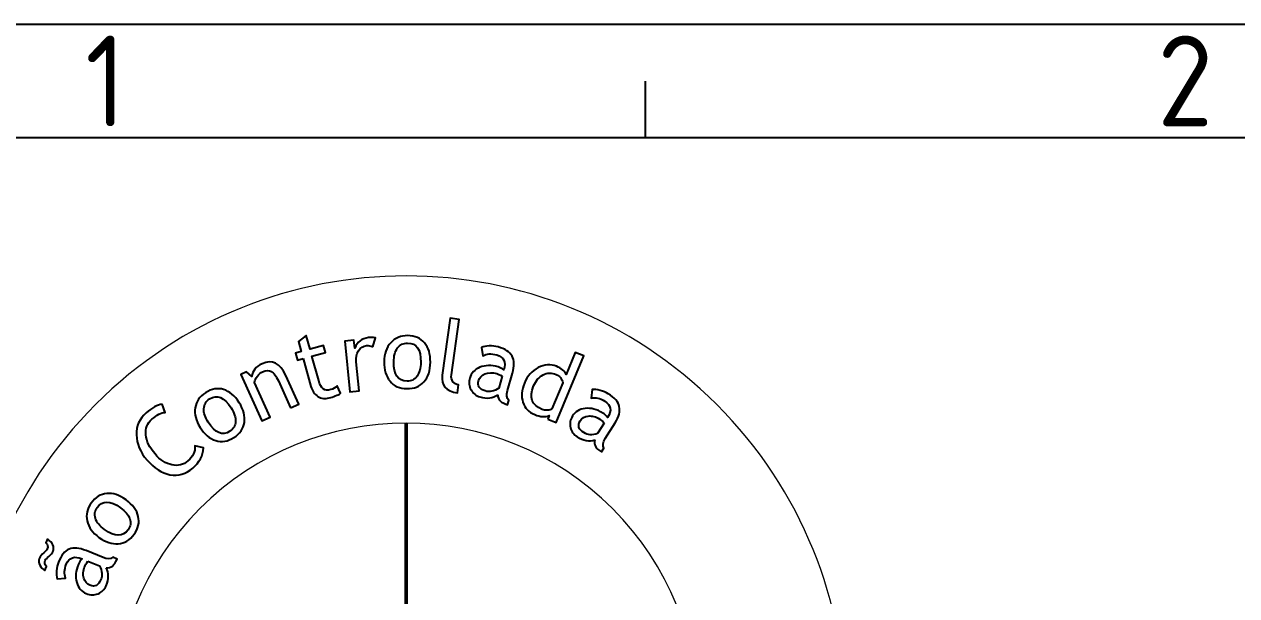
# Model space of a CAD drawing. Header units: millimetres. Extents: x 4980 to 5188, y 1170 to 1461.
# Drawn here: x 5009.4 to 5064.6, y 1434.9 to 1461 of the extents above; entities that cross this region are included whole.
import ezdxf
from ezdxf.enums import TextEntityAlignment as Align

# ---------------------------------------------------------------- set-up
doc = ezdxf.new("R2010")
doc.units = ezdxf.units.MM
doc.layers.add('Camada 1', color=7, linetype='Continuous')
doc.styles.add('ACISOTS', font='isocp.shx', dxfattribs={"height": 1})

msp = doc.modelspace()

# ---------------------------------------------------------------- linework, layer by layer
at = {"color": 135, "lineweight": 25}
for p, q in [((4980.238, 1460.987), (5188.27, 1460.987)), ((5037.68, 1455.812), (5037.68, 1458.399))]:
    msp.add_line(p, q, dxfattribs=at)
msp.add_line((5183.095, 1455.812), (4999.903, 1455.812))
at = {"layer": 'Camada 1', "lineweight": 20}
for points in [[(5012.64, 1443.657), (5020.45, 1451.467), (5033.113, 1451.467), (5040.924, 1443.657), (5040.924, 1443.657), (5048.734, 1435.846), (5048.734, 1423.183), (5040.924, 1415.372), (5040.924, 1415.372), (5033.113, 1407.562), (5020.45, 1407.562), (5012.64, 1415.372), (5012.64, 1415.372), (5004.829, 1423.183), (5004.829, 1435.846), (5012.64, 1443.657)], [(5017.385, 1438.911), (5022.575, 1444.101), (5030.989, 1444.101), (5036.178, 1438.911), (5036.178, 1438.911), (5041.368, 1433.721), (5041.368, 1425.307), (5036.178, 1420.118), (5036.178, 1420.118), (5030.989, 1414.928), (5022.575, 1414.928), (5017.385, 1420.118), (5017.385, 1420.118), (5012.195, 1425.307), (5012.195, 1433.721), (5017.385, 1438.911)]]:
    msp.add_open_spline(points, degree=3, knots=[0, 0, 0, 0, 0.2, 0.2, 0.2, 0.2, 0.4, 0.4, 0.4, 0.4, 0.6, 0.6, 0.6, 0.6, 1, 1, 1, 1], dxfattribs=at)
at = {"layer": 'Camada 1'}
for points, knots in [([(5028.426, 1444.989), (5028.426, 1444.989), (5028.79, 1447.588), (5028.79, 1447.588), (5028.79, 1447.588), (5028.79, 1447.588), (5029.201, 1447.531), (5029.201, 1447.531), (5029.201, 1447.531), (5029.201, 1447.531), (5028.846, 1445.001), (5028.846, 1445.001), (5028.846, 1445.001), (5028.828, 1444.877), (5028.85, 1444.775), (5028.911, 1444.694), (5028.911, 1444.694), (5028.972, 1444.613), (5029.06, 1444.565), (5029.174, 1444.549), (5029.174, 1444.549), (5029.174, 1444.549), (5029.122, 1444.183), (5029.122, 1444.183), (5029.122, 1444.183), (5028.593, 1444.257), (5028.361, 1444.525), (5028.426, 1444.989)], [0, 0, 0, 0, 0.125, 0.125, 0.125, 0.125, 0.25, 0.25, 0.25, 0.25, 0.375, 0.375, 0.375, 0.375, 0.5, 0.5, 0.5, 0.5, 0.625, 0.625, 0.625, 0.625, 0.75, 0.75, 0.75, 0.75, 1, 1, 1, 1]), ([(5022.092, 1445.749), (5022.092, 1445.749), (5021.83, 1445.677), (5021.83, 1445.677), (5021.83, 1445.677), (5021.83, 1445.677), (5021.744, 1445.99), (5021.744, 1445.99), (5021.744, 1445.99), (5021.744, 1445.99), (5022.006, 1446.063), (5022.006, 1446.063), (5022.006, 1446.063), (5022.006, 1446.063), (5021.876, 1446.532), (5021.876, 1446.532), (5021.876, 1446.532), (5021.876, 1446.532), (5022.233, 1446.795), (5022.233, 1446.795), (5022.233, 1446.795), (5022.233, 1446.795), (5022.405, 1446.173), (5022.405, 1446.173), (5022.405, 1446.173), (5022.405, 1446.173), (5023.023, 1446.343), (5023.023, 1446.343), (5023.023, 1446.343), (5023.023, 1446.343), (5023.109, 1446.03), (5023.109, 1446.03), (5023.109, 1446.03), (5023.109, 1446.03), (5022.491, 1445.859), (5022.491, 1445.859), (5022.491, 1445.859), (5022.491, 1445.859), (5022.8, 1444.743), (5022.8, 1444.743), (5022.8, 1444.743), (5022.852, 1444.554), (5022.921, 1444.428), (5023.007, 1444.366), (5023.007, 1444.366), (5023.093, 1444.304), (5023.207, 1444.292), (5023.348, 1444.331), (5023.348, 1444.331), (5023.451, 1444.36), (5023.55, 1444.415), (5023.645, 1444.497), (5023.645, 1444.497), (5023.645, 1444.497), (5023.8, 1444.164), (5023.8, 1444.164), (5023.8, 1444.164), (5023.647, 1444.076), (5023.471, 1444.005), (5023.273, 1443.95), (5023.273, 1443.95), (5023.094, 1443.901), (5022.926, 1443.925), (5022.767, 1444.024), (5022.767, 1444.024), (5022.608, 1444.122), (5022.5, 1444.272), (5022.444, 1444.474), (5022.444, 1444.474), (5022.444, 1444.474), (5022.092, 1445.749), (5022.092, 1445.749)], [0, 0, 0, 0, 0.052632, 0.052632, 0.052632, 0.052632, 0.105263, 0.105263, 0.105263, 0.105263, 0.157895, 0.157895, 0.157895, 0.157895, 0.210526, 0.210526, 0.210526, 0.210526, 0.263158, 0.263158, 0.263158, 0.263158, 0.315789, 0.315789, 0.315789, 0.315789, 0.368421, 0.368421, 0.368421, 0.368421, 0.421053, 0.421053, 0.421053, 0.421053, 0.473684, 0.473684, 0.473684, 0.473684, 0.526316, 0.526316, 0.526316, 0.526316, 0.578947, 0.578947, 0.578947, 0.578947, 0.631579, 0.631579, 0.631579, 0.631579, 0.684211, 0.684211, 0.684211, 0.684211, 0.736842, 0.736842, 0.736842, 0.736842, 0.789474, 0.789474, 0.789474, 0.789474, 0.842105, 0.842105, 0.842105, 0.842105, 0.894737, 0.894737, 0.894737, 0.894737, 1, 1, 1, 1]), ([(5025.78, 1445.602), (5025.784, 1445.962), (5025.885, 1446.251), (5026.081, 1446.47), (5026.081, 1446.47), (5026.277, 1446.689), (5026.533, 1446.796), (5026.849, 1446.792), (5026.849, 1446.792), (5027.183, 1446.788), (5027.44, 1446.679), (5027.621, 1446.464), (5027.621, 1446.464), (5027.802, 1446.249), (5027.891, 1445.954), (5027.886, 1445.576), (5027.886, 1445.576), (5027.882, 1445.2), (5027.784, 1444.905), (5027.593, 1444.69), (5027.593, 1444.69), (5027.401, 1444.476), (5027.144, 1444.37), (5026.82, 1444.375), (5026.82, 1444.375), (5026.487, 1444.379), (5026.23, 1444.492), (5026.047, 1444.713), (5026.047, 1444.713), (5025.865, 1444.934), (5025.775, 1445.23), (5025.78, 1445.602)], [0, 0, 0, 0, 0.111111, 0.111111, 0.111111, 0.111111, 0.222222, 0.222222, 0.222222, 0.222222, 0.333333, 0.333333, 0.333333, 0.333333, 0.444444, 0.444444, 0.444444, 0.444444, 0.555556, 0.555556, 0.555556, 0.555556, 0.666667, 0.666667, 0.666667, 0.666667, 0.777778, 0.777778, 0.777778, 0.777778, 1, 1, 1, 1]), ([(5025.26, 1446.276), (5025.164, 1446.329), (5025.071, 1446.351), (5024.979, 1446.342), (5024.979, 1446.342), (5024.834, 1446.327), (5024.713, 1446.247), (5024.618, 1446.102), (5024.618, 1446.102), (5024.522, 1445.957), (5024.484, 1445.79), (5024.503, 1445.601), (5024.503, 1445.601), (5024.503, 1445.601), (5024.637, 1444.271), (5024.637, 1444.271), (5024.637, 1444.271), (5024.637, 1444.271), (5024.225, 1444.229), (5024.225, 1444.229), (5024.225, 1444.229), (5024.225, 1444.229), (5023.991, 1446.546), (5023.991, 1446.546), (5023.991, 1446.546), (5023.991, 1446.546), (5024.403, 1446.588), (5024.403, 1446.588), (5024.403, 1446.588), (5024.403, 1446.588), (5024.44, 1446.22), (5024.44, 1446.22), (5024.44, 1446.22), (5024.562, 1446.51), (5024.772, 1446.67), (5025.068, 1446.7), (5025.068, 1446.7), (5025.142, 1446.707), (5025.249, 1446.705), (5025.391, 1446.693), (5025.391, 1446.693), (5025.391, 1446.693), (5025.26, 1446.276), (5025.26, 1446.276)], [0, 0, 0, 0, 0.083333, 0.083333, 0.083333, 0.083333, 0.166667, 0.166667, 0.166667, 0.166667, 0.25, 0.25, 0.25, 0.25, 0.333333, 0.333333, 0.333333, 0.333333, 0.416667, 0.416667, 0.416667, 0.416667, 0.5, 0.5, 0.5, 0.5, 0.583333, 0.583333, 0.583333, 0.583333, 0.666667, 0.666667, 0.666667, 0.666667, 0.75, 0.75, 0.75, 0.75, 0.833333, 0.833333, 0.833333, 0.833333, 1, 1, 1, 1]), ([(5026.216, 1445.596), (5026.209, 1445.012), (5026.412, 1444.718), (5026.824, 1444.713), (5026.824, 1444.713), (5027.015, 1444.71), (5027.167, 1444.787), (5027.278, 1444.942), (5027.278, 1444.942), (5027.389, 1445.097), (5027.447, 1445.31), (5027.45, 1445.581), (5027.45, 1445.581), (5027.457, 1446.158), (5027.256, 1446.449), (5026.845, 1446.454), (5026.845, 1446.454), (5026.657, 1446.456), (5026.506, 1446.382), (5026.392, 1446.229), (5026.392, 1446.229), (5026.278, 1446.077), (5026.22, 1445.866), (5026.216, 1445.596)], [0, 0, 0, 0, 0.142857, 0.142857, 0.142857, 0.142857, 0.285714, 0.285714, 0.285714, 0.285714, 0.428571, 0.428571, 0.428571, 0.428571, 0.571429, 0.571429, 0.571429, 0.571429, 0.714286, 0.714286, 0.714286, 0.714286, 1, 1, 1, 1]), ([(5030.951, 1444.093), (5030.736, 1443.938), (5030.464, 1443.909), (5030.137, 1444.002), (5030.137, 1444.002), (5029.962, 1444.053), (5029.828, 1444.161), (5029.736, 1444.325), (5029.736, 1444.325), (5029.644, 1444.49), (5029.625, 1444.667), (5029.68, 1444.857), (5029.68, 1444.857), (5029.746, 1445.085), (5029.9, 1445.248), (5030.143, 1445.349), (5030.143, 1445.349), (5030.387, 1445.449), (5030.662, 1445.455), (5030.969, 1445.366), (5030.969, 1445.366), (5031.053, 1445.342), (5031.142, 1445.297), (5031.237, 1445.229), (5031.237, 1445.229), (5031.341, 1445.591), (5031.232, 1445.819), (5030.909, 1445.912), (5030.909, 1445.912), (5030.661, 1445.983), (5030.451, 1445.971), (5030.279, 1445.875), (5030.279, 1445.875), (5030.279, 1445.875), (5030.208, 1446.257), (5030.208, 1446.257), (5030.208, 1446.257), (5030.301, 1446.297), (5030.42, 1446.319), (5030.565, 1446.324), (5030.565, 1446.324), (5030.711, 1446.329), (5030.844, 1446.315), (5030.966, 1446.28), (5030.966, 1446.28), (5031.29, 1446.187), (5031.505, 1446.045), (5031.609, 1445.855), (5031.609, 1445.855), (5031.714, 1445.665), (5031.72, 1445.409), (5031.627, 1445.087), (5031.627, 1445.087), (5031.627, 1445.087), (5031.396, 1444.284), (5031.396, 1444.284), (5031.396, 1444.284), (5031.34, 1444.088), (5031.361, 1443.94), (5031.459, 1443.84), (5031.459, 1443.84), (5031.459, 1443.84), (5031.402, 1443.643), (5031.402, 1443.643), (5031.402, 1443.643), (5031.24, 1443.69), (5031.126, 1443.748), (5031.059, 1443.816), (5031.059, 1443.816), (5030.991, 1443.885), (5030.956, 1443.977), (5030.951, 1444.093)], [0, 0, 0, 0, 0.052632, 0.052632, 0.052632, 0.052632, 0.105263, 0.105263, 0.105263, 0.105263, 0.157895, 0.157895, 0.157895, 0.157895, 0.210526, 0.210526, 0.210526, 0.210526, 0.263158, 0.263158, 0.263158, 0.263158, 0.315789, 0.315789, 0.315789, 0.315789, 0.368421, 0.368421, 0.368421, 0.368421, 0.421053, 0.421053, 0.421053, 0.421053, 0.473684, 0.473684, 0.473684, 0.473684, 0.526316, 0.526316, 0.526316, 0.526316, 0.578947, 0.578947, 0.578947, 0.578947, 0.631579, 0.631579, 0.631579, 0.631579, 0.684211, 0.684211, 0.684211, 0.684211, 0.736842, 0.736842, 0.736842, 0.736842, 0.789474, 0.789474, 0.789474, 0.789474, 0.842105, 0.842105, 0.842105, 0.842105, 0.894737, 0.894737, 0.894737, 0.894737, 1, 1, 1, 1]), ([(5021.523, 1443.497), (5021.523, 1443.497), (5020.962, 1444.731), (5020.962, 1444.731), (5020.962, 1444.731), (5020.859, 1444.957), (5020.754, 1445.1), (5020.644, 1445.159), (5020.644, 1445.159), (5020.536, 1445.219), (5020.401, 1445.212), (5020.242, 1445.14), (5020.242, 1445.14), (5020.156, 1445.101), (5020.077, 1445.034), (5020.007, 1444.94), (5020.007, 1444.94), (5019.937, 1444.846), (5019.893, 1444.75), (5019.878, 1444.652), (5019.878, 1444.652), (5019.878, 1444.652), (5020.595, 1443.075), (5020.595, 1443.075), (5020.595, 1443.075), (5020.595, 1443.075), (5020.217, 1442.903), (5020.217, 1442.903), (5020.217, 1442.903), (5020.217, 1442.903), (5019.254, 1445.024), (5019.254, 1445.024), (5019.254, 1445.024), (5019.254, 1445.024), (5019.511, 1445.141), (5019.511, 1445.141), (5019.511, 1445.141), (5019.511, 1445.141), (5019.754, 1444.922), (5019.754, 1444.922), (5019.754, 1444.922), (5019.784, 1445.187), (5019.939, 1445.384), (5020.221, 1445.512), (5020.221, 1445.512), (5020.686, 1445.723), (5021.046, 1445.546), (5021.303, 1444.981), (5021.303, 1444.981), (5021.303, 1444.981), (5021.9, 1443.668), (5021.9, 1443.668), (5021.9, 1443.668), (5021.9, 1443.668), (5021.523, 1443.497), (5021.523, 1443.497)], [0, 0, 0, 0, 0.066667, 0.066667, 0.066667, 0.066667, 0.133333, 0.133333, 0.133333, 0.133333, 0.2, 0.2, 0.2, 0.2, 0.266667, 0.266667, 0.266667, 0.266667, 0.333333, 0.333333, 0.333333, 0.333333, 0.4, 0.4, 0.4, 0.4, 0.466667, 0.466667, 0.466667, 0.466667, 0.533333, 0.533333, 0.533333, 0.533333, 0.6, 0.6, 0.6, 0.6, 0.666667, 0.666667, 0.666667, 0.666667, 0.733333, 0.733333, 0.733333, 0.733333, 0.8, 0.8, 0.8, 0.8, 0.866667, 0.866667, 0.866667, 0.866667, 1, 1, 1, 1]), ([(5033.232, 1442.99), (5033.232, 1442.99), (5033.298, 1443.148), (5033.298, 1443.148), (5033.298, 1443.148), (5033.112, 1443.073), (5032.891, 1443.087), (5032.638, 1443.192), (5032.638, 1443.192), (5032.368, 1443.303), (5032.19, 1443.49), (5032.102, 1443.752), (5032.102, 1443.752), (5032.014, 1444.014), (5032.036, 1444.305), (5032.169, 1444.627), (5032.169, 1444.627), (5032.302, 1444.95), (5032.513, 1445.186), (5032.8, 1445.335), (5032.8, 1445.335), (5033.087, 1445.484), (5033.364, 1445.503), (5033.63, 1445.393), (5033.63, 1445.393), (5033.853, 1445.301), (5034.001, 1445.179), (5034.073, 1445.027), (5034.073, 1445.027), (5034.073, 1445.027), (5034.484, 1446.024), (5034.484, 1446.024), (5034.484, 1446.024), (5034.484, 1446.024), (5034.867, 1445.866), (5034.867, 1445.866), (5034.867, 1445.866), (5034.867, 1445.866), (5033.615, 1442.832), (5033.615, 1442.832), (5033.615, 1442.832), (5033.615, 1442.832), (5033.232, 1442.99), (5033.232, 1442.99)], [0, 0, 0, 0, 0.083333, 0.083333, 0.083333, 0.083333, 0.166667, 0.166667, 0.166667, 0.166667, 0.25, 0.25, 0.25, 0.25, 0.333333, 0.333333, 0.333333, 0.333333, 0.416667, 0.416667, 0.416667, 0.416667, 0.5, 0.5, 0.5, 0.5, 0.583333, 0.583333, 0.583333, 0.583333, 0.666667, 0.666667, 0.666667, 0.666667, 0.75, 0.75, 0.75, 0.75, 0.833333, 0.833333, 0.833333, 0.833333, 1, 1, 1, 1]), ([(5031.156, 1444.947), (5031.039, 1445.011), (5030.956, 1445.051), (5030.906, 1445.065), (5030.906, 1445.065), (5030.706, 1445.122), (5030.528, 1445.117), (5030.372, 1445.05), (5030.372, 1445.05), (5030.216, 1444.983), (5030.117, 1444.879), (5030.077, 1444.737), (5030.077, 1444.737), (5030.009, 1444.504), (5030.113, 1444.348), (5030.386, 1444.269), (5030.386, 1444.269), (5030.586, 1444.212), (5030.791, 1444.256), (5031, 1444.403), (5031, 1444.403), (5031, 1444.403), (5031.156, 1444.947), (5031.156, 1444.947)], [0, 0, 0, 0, 0.142857, 0.142857, 0.142857, 0.142857, 0.285714, 0.285714, 0.285714, 0.285714, 0.428571, 0.428571, 0.428571, 0.428571, 0.571429, 0.571429, 0.571429, 0.571429, 0.714286, 0.714286, 0.714286, 0.714286, 1, 1, 1, 1]), ([(5033.916, 1444.646), (5033.879, 1444.83), (5033.777, 1444.957), (5033.609, 1445.026), (5033.609, 1445.026), (5033.405, 1445.111), (5033.207, 1445.103), (5033.018, 1445.002), (5033.018, 1445.002), (5032.828, 1444.902), (5032.685, 1444.734), (5032.588, 1444.498), (5032.588, 1444.498), (5032.374, 1443.98), (5032.503, 1443.623), (5032.974, 1443.429), (5032.974, 1443.429), (5033.034, 1443.404), (5033.115, 1443.393), (5033.215, 1443.396), (5033.215, 1443.396), (5033.315, 1443.4), (5033.384, 1443.418), (5033.423, 1443.453), (5033.423, 1443.453), (5033.423, 1443.453), (5033.916, 1444.646), (5033.916, 1444.646)], [0, 0, 0, 0, 0.125, 0.125, 0.125, 0.125, 0.25, 0.25, 0.25, 0.25, 0.375, 0.375, 0.375, 0.375, 0.5, 0.5, 0.5, 0.5, 0.625, 0.625, 0.625, 0.625, 0.75, 0.75, 0.75, 0.75, 1, 1, 1, 1]), ([(5017.399, 1442.609), (5017.207, 1442.913), (5017.132, 1443.211), (5017.178, 1443.501), (5017.178, 1443.501), (5017.223, 1443.792), (5017.379, 1444.022), (5017.646, 1444.191), (5017.646, 1444.191), (5017.927, 1444.369), (5018.202, 1444.418), (5018.472, 1444.336), (5018.472, 1444.336), (5018.741, 1444.255), (5018.976, 1444.056), (5019.179, 1443.736), (5019.179, 1443.736), (5019.38, 1443.419), (5019.458, 1443.119), (5019.416, 1442.834), (5019.416, 1442.834), (5019.372, 1442.55), (5019.214, 1442.321), (5018.94, 1442.148), (5018.94, 1442.148), (5018.659, 1441.97), (5018.382, 1441.925), (5018.108, 1442.01), (5018.108, 1442.01), (5017.834, 1442.096), (5017.598, 1442.296), (5017.399, 1442.609)], [0, 0, 0, 0, 0.111111, 0.111111, 0.111111, 0.111111, 0.222222, 0.222222, 0.222222, 0.222222, 0.333333, 0.333333, 0.333333, 0.333333, 0.444444, 0.444444, 0.444444, 0.444444, 0.555556, 0.555556, 0.555556, 0.555556, 0.666667, 0.666667, 0.666667, 0.666667, 0.777778, 0.777778, 0.777778, 0.777778, 1, 1, 1, 1]), ([(5017.768, 1442.843), (5018.08, 1442.349), (5018.411, 1442.213), (5018.759, 1442.434), (5018.759, 1442.434), (5018.921, 1442.536), (5019.006, 1442.683), (5019.015, 1442.873), (5019.015, 1442.873), (5019.023, 1443.064), (5018.955, 1443.274), (5018.81, 1443.503), (5018.81, 1443.503), (5018.501, 1443.99), (5018.174, 1444.124), (5017.827, 1443.905), (5017.827, 1443.905), (5017.668, 1443.804), (5017.582, 1443.659), (5017.57, 1443.469), (5017.57, 1443.469), (5017.557, 1443.28), (5017.623, 1443.071), (5017.768, 1442.843)], [0, 0, 0, 0, 0.142857, 0.142857, 0.142857, 0.142857, 0.285714, 0.285714, 0.285714, 0.285714, 0.428571, 0.428571, 0.428571, 0.428571, 0.571429, 0.571429, 0.571429, 0.571429, 0.714286, 0.714286, 0.714286, 0.714286, 1, 1, 1, 1]), ([(5035.372, 1442.045), (5035.122, 1441.956), (5034.852, 1442.002), (5034.564, 1442.182), (5034.564, 1442.182), (5034.409, 1442.279), (5034.311, 1442.419), (5034.268, 1442.603), (5034.268, 1442.603), (5034.224, 1442.787), (5034.255, 1442.962), (5034.36, 1443.13), (5034.36, 1443.13), (5034.485, 1443.33), (5034.679, 1443.445), (5034.941, 1443.475), (5034.941, 1443.475), (5035.202, 1443.504), (5035.468, 1443.434), (5035.739, 1443.264), (5035.739, 1443.264), (5035.813, 1443.218), (5035.887, 1443.15), (5035.959, 1443.059), (5035.959, 1443.059), (5036.159, 1443.378), (5036.117, 1443.627), (5035.832, 1443.805), (5035.832, 1443.805), (5035.613, 1443.942), (5035.408, 1443.988), (5035.215, 1443.944), (5035.215, 1443.944), (5035.215, 1443.944), (5035.252, 1444.33), (5035.252, 1444.33), (5035.252, 1444.33), (5035.353, 1444.343), (5035.473, 1444.331), (5035.614, 1444.296), (5035.614, 1444.296), (5035.756, 1444.261), (5035.88, 1444.211), (5035.987, 1444.144), (5035.987, 1444.144), (5036.274, 1443.965), (5036.441, 1443.769), (5036.489, 1443.558), (5036.489, 1443.558), (5036.537, 1443.347), (5036.473, 1443.099), (5036.295, 1442.815), (5036.295, 1442.815), (5036.295, 1442.815), (5035.852, 1442.106), (5035.852, 1442.106), (5035.852, 1442.106), (5035.744, 1441.933), (5035.723, 1441.785), (5035.79, 1441.662), (5035.79, 1441.662), (5035.79, 1441.662), (5035.682, 1441.489), (5035.682, 1441.489), (5035.682, 1441.489), (5035.539, 1441.578), (5035.444, 1441.665), (5035.399, 1441.749), (5035.399, 1441.749), (5035.353, 1441.834), (5035.344, 1441.932), (5035.372, 1442.045)], [0, 0, 0, 0, 0.052632, 0.052632, 0.052632, 0.052632, 0.105263, 0.105263, 0.105263, 0.105263, 0.157895, 0.157895, 0.157895, 0.157895, 0.210526, 0.210526, 0.210526, 0.210526, 0.263158, 0.263158, 0.263158, 0.263158, 0.315789, 0.315789, 0.315789, 0.315789, 0.368421, 0.368421, 0.368421, 0.368421, 0.421053, 0.421053, 0.421053, 0.421053, 0.473684, 0.473684, 0.473684, 0.473684, 0.526316, 0.526316, 0.526316, 0.526316, 0.578947, 0.578947, 0.578947, 0.578947, 0.631579, 0.631579, 0.631579, 0.631579, 0.684211, 0.684211, 0.684211, 0.684211, 0.736842, 0.736842, 0.736842, 0.736842, 0.789474, 0.789474, 0.789474, 0.789474, 0.842105, 0.842105, 0.842105, 0.842105, 0.894737, 0.894737, 0.894737, 0.894737, 1, 1, 1, 1]), ([(5015.672, 1443.671), (5015.672, 1443.671), (5015.804, 1443.294), (5015.804, 1443.294), (5015.804, 1443.294), (5015.631, 1443.281), (5015.433, 1443.178), (5015.206, 1442.983), (5015.206, 1442.983), (5014.994, 1442.801), (5014.902, 1442.564), (5014.931, 1442.271), (5014.931, 1442.271), (5014.96, 1441.978), (5015.098, 1441.688), (5015.345, 1441.4), (5015.345, 1441.4), (5015.582, 1441.125), (5015.839, 1440.959), (5016.117, 1440.901), (5016.117, 1440.901), (5016.395, 1440.842), (5016.638, 1440.902), (5016.846, 1441.081), (5016.846, 1441.081), (5017.072, 1441.275), (5017.178, 1441.504), (5017.163, 1441.768), (5017.163, 1441.768), (5017.163, 1441.768), (5017.561, 1441.672), (5017.561, 1441.672), (5017.561, 1441.672), (5017.532, 1441.318), (5017.367, 1441.012), (5017.066, 1440.753), (5017.066, 1440.753), (5016.75, 1440.482), (5016.404, 1440.382), (5016.027, 1440.454), (5016.027, 1440.454), (5015.65, 1440.526), (5015.301, 1440.748), (5014.981, 1441.121), (5014.981, 1441.121), (5014.671, 1441.482), (5014.51, 1441.864), (5014.499, 1442.269), (5014.499, 1442.269), (5014.487, 1442.675), (5014.635, 1443.009), (5014.942, 1443.273), (5014.942, 1443.273), (5015.205, 1443.499), (5015.448, 1443.631), (5015.672, 1443.671)], [0, 0, 0, 0, 0.066667, 0.066667, 0.066667, 0.066667, 0.133333, 0.133333, 0.133333, 0.133333, 0.2, 0.2, 0.2, 0.2, 0.266667, 0.266667, 0.266667, 0.266667, 0.333333, 0.333333, 0.333333, 0.333333, 0.4, 0.4, 0.4, 0.4, 0.466667, 0.466667, 0.466667, 0.466667, 0.533333, 0.533333, 0.533333, 0.533333, 0.6, 0.6, 0.6, 0.6, 0.666667, 0.666667, 0.666667, 0.666667, 0.733333, 0.733333, 0.733333, 0.733333, 0.8, 0.8, 0.8, 0.8, 0.866667, 0.866667, 0.866667, 0.866667, 1, 1, 1, 1]), ([(5035.804, 1442.809), (5035.709, 1442.903), (5035.64, 1442.964), (5035.596, 1442.992), (5035.596, 1442.992), (5035.419, 1443.102), (5035.246, 1443.146), (5035.078, 1443.125), (5035.078, 1443.125), (5034.91, 1443.103), (5034.786, 1443.03), (5034.708, 1442.905), (5034.708, 1442.905), (5034.579, 1442.699), (5034.636, 1442.521), (5034.877, 1442.37), (5034.877, 1442.37), (5035.054, 1442.259), (5035.262, 1442.246), (5035.504, 1442.33), (5035.504, 1442.33), (5035.504, 1442.33), (5035.804, 1442.809), (5035.804, 1442.809)], [0, 0, 0, 0, 0.142857, 0.142857, 0.142857, 0.142857, 0.285714, 0.285714, 0.285714, 0.285714, 0.428571, 0.428571, 0.428571, 0.428571, 0.571429, 0.571429, 0.571429, 0.571429, 0.714286, 0.714286, 0.714286, 0.714286, 1, 1, 1, 1]), ([(5012.793, 1437.597), (5012.501, 1437.808), (5012.322, 1438.057), (5012.257, 1438.344), (5012.257, 1438.344), (5012.191, 1438.63), (5012.251, 1438.902), (5012.436, 1439.158), (5012.436, 1439.158), (5012.631, 1439.427), (5012.869, 1439.574), (5013.149, 1439.599), (5013.149, 1439.599), (5013.429, 1439.623), (5013.722, 1439.525), (5014.028, 1439.304), (5014.028, 1439.304), (5014.332, 1439.083), (5014.517, 1438.833), (5014.582, 1438.553), (5014.582, 1438.553), (5014.647, 1438.273), (5014.585, 1438.002), (5014.395, 1437.74), (5014.395, 1437.74), (5014.2, 1437.47), (5013.959, 1437.325), (5013.673, 1437.304), (5013.673, 1437.304), (5013.387, 1437.282), (5013.093, 1437.38), (5012.793, 1437.597)], [0, 0, 0, 0, 0.111111, 0.111111, 0.111111, 0.111111, 0.222222, 0.222222, 0.222222, 0.222222, 0.333333, 0.333333, 0.333333, 0.333333, 0.444444, 0.444444, 0.444444, 0.444444, 0.555556, 0.555556, 0.555556, 0.555556, 0.666667, 0.666667, 0.666667, 0.666667, 0.777778, 0.777778, 0.777778, 0.777778, 1, 1, 1, 1]), ([(5013.049, 1437.951), (5013.522, 1437.608), (5013.879, 1437.604), (5014.121, 1437.938), (5014.121, 1437.938), (5014.233, 1438.093), (5014.258, 1438.261), (5014.195, 1438.441), (5014.195, 1438.441), (5014.132, 1438.621), (5013.992, 1438.791), (5013.772, 1438.95), (5013.772, 1438.95), (5013.305, 1439.288), (5012.951, 1439.292), (5012.71, 1438.959), (5012.71, 1438.959), (5012.6, 1438.806), (5012.574, 1438.64), (5012.632, 1438.459), (5012.632, 1438.459), (5012.691, 1438.278), (5012.83, 1438.109), (5013.049, 1437.951)], [0, 0, 0, 0, 0.142857, 0.142857, 0.142857, 0.142857, 0.285714, 0.285714, 0.285714, 0.285714, 0.428571, 0.428571, 0.428571, 0.428571, 0.571429, 0.571429, 0.571429, 0.571429, 0.714286, 0.714286, 0.714286, 0.714286, 1, 1, 1, 1]), ([(5010.445, 1437.531), (5010.693, 1437.346), (5010.779, 1437.16), (5010.702, 1436.974), (5010.702, 1436.974), (5010.667, 1436.89), (5010.603, 1436.808), (5010.509, 1436.728), (5010.509, 1436.728), (5010.415, 1436.648), (5010.36, 1436.588), (5010.342, 1436.546), (5010.342, 1436.546), (5010.303, 1436.451), (5010.325, 1436.357), (5010.409, 1436.265), (5010.409, 1436.265), (5010.409, 1436.265), (5010.335, 1436.083), (5010.335, 1436.083), (5010.335, 1436.083), (5010.23, 1436.148), (5010.15, 1436.232), (5010.096, 1436.334), (5010.096, 1436.334), (5010.041, 1436.435), (5010.033, 1436.531), (5010.071, 1436.624), (5010.071, 1436.624), (5010.117, 1436.734), (5010.184, 1436.824), (5010.275, 1436.896), (5010.275, 1436.896), (5010.365, 1436.967), (5010.42, 1437.026), (5010.439, 1437.073), (5010.439, 1437.073), (5010.484, 1437.181), (5010.462, 1437.275), (5010.372, 1437.354), (5010.372, 1437.354), (5010.372, 1437.354), (5010.445, 1437.531), (5010.445, 1437.531)], [0, 0, 0, 0, 0.083333, 0.083333, 0.083333, 0.083333, 0.166667, 0.166667, 0.166667, 0.166667, 0.25, 0.25, 0.25, 0.25, 0.333333, 0.333333, 0.333333, 0.333333, 0.416667, 0.416667, 0.416667, 0.416667, 0.5, 0.5, 0.5, 0.5, 0.583333, 0.583333, 0.583333, 0.583333, 0.666667, 0.666667, 0.666667, 0.666667, 0.75, 0.75, 0.75, 0.75, 0.833333, 0.833333, 0.833333, 0.833333, 1, 1, 1, 1]), ([(5013.119, 1436.211), (5013.248, 1435.979), (5013.247, 1435.706), (5013.118, 1435.392), (5013.118, 1435.392), (5013.048, 1435.223), (5012.926, 1435.102), (5012.752, 1435.029), (5012.752, 1435.029), (5012.578, 1434.956), (5012.401, 1434.957), (5012.217, 1435.032), (5012.217, 1435.032), (5011.998, 1435.123), (5011.853, 1435.294), (5011.78, 1435.547), (5011.78, 1435.547), (5011.708, 1435.8), (5011.733, 1436.074), (5011.855, 1436.37), (5011.855, 1436.37), (5011.888, 1436.45), (5011.943, 1436.534), (5012.021, 1436.621), (5012.021, 1436.621), (5011.672, 1436.765), (5011.434, 1436.682), (5011.306, 1436.371), (5011.306, 1436.371), (5011.207, 1436.132), (5011.196, 1435.922), (5011.272, 1435.74), (5011.272, 1435.74), (5011.272, 1435.74), (5010.885, 1435.712), (5010.885, 1435.712), (5010.885, 1435.712), (5010.856, 1435.809), (5010.847, 1435.93), (5010.858, 1436.075), (5010.858, 1436.075), (5010.869, 1436.22), (5010.898, 1436.351), (5010.946, 1436.468), (5010.946, 1436.468), (5011.075, 1436.78), (5011.24, 1436.978), (5011.44, 1437.061), (5011.44, 1437.061), (5011.64, 1437.143), (5011.895, 1437.121), (5012.206, 1436.993), (5012.206, 1436.993), (5012.206, 1436.993), (5012.978, 1436.674), (5012.978, 1436.674), (5012.978, 1436.674), (5013.167, 1436.597), (5013.316, 1436.601), (5013.426, 1436.687), (5013.426, 1436.687), (5013.426, 1436.687), (5013.615, 1436.609), (5013.615, 1436.609), (5013.615, 1436.609), (5013.551, 1436.453), (5013.481, 1436.346), (5013.405, 1436.287), (5013.405, 1436.287), (5013.329, 1436.228), (5013.234, 1436.203), (5013.119, 1436.211)], [0, 0, 0, 0, 0.052632, 0.052632, 0.052632, 0.052632, 0.105263, 0.105263, 0.105263, 0.105263, 0.157895, 0.157895, 0.157895, 0.157895, 0.210526, 0.210526, 0.210526, 0.210526, 0.263158, 0.263158, 0.263158, 0.263158, 0.315789, 0.315789, 0.315789, 0.315789, 0.368421, 0.368421, 0.368421, 0.368421, 0.421053, 0.421053, 0.421053, 0.421053, 0.473684, 0.473684, 0.473684, 0.473684, 0.526316, 0.526316, 0.526316, 0.526316, 0.578947, 0.578947, 0.578947, 0.578947, 0.631579, 0.631579, 0.631579, 0.631579, 0.684211, 0.684211, 0.684211, 0.684211, 0.736842, 0.736842, 0.736842, 0.736842, 0.789474, 0.789474, 0.789474, 0.789474, 0.842105, 0.842105, 0.842105, 0.842105, 0.894737, 0.894737, 0.894737, 0.894737, 1, 1, 1, 1]), ([(5012.293, 1436.509), (5012.216, 1436.4), (5012.167, 1436.322), (5012.147, 1436.274), (5012.147, 1436.274), (5012.068, 1436.081), (5012.053, 1435.904), (5012.103, 1435.741), (5012.103, 1435.741), (5012.152, 1435.579), (5012.245, 1435.469), (5012.381, 1435.413), (5012.381, 1435.413), (5012.605, 1435.32), (5012.772, 1435.406), (5012.88, 1435.669), (5012.88, 1435.669), (5012.96, 1435.861), (5012.938, 1436.069), (5012.815, 1436.293), (5012.815, 1436.293), (5012.815, 1436.293), (5012.293, 1436.509), (5012.293, 1436.509)], [0, 0, 0, 0, 0.142857, 0.142857, 0.142857, 0.142857, 0.285714, 0.285714, 0.285714, 0.285714, 0.428571, 0.428571, 0.428571, 0.428571, 0.571429, 0.571429, 0.571429, 0.571429, 0.714286, 0.714286, 0.714286, 0.714286, 1, 1, 1, 1])]:
    msp.add_open_spline(points, degree=3, knots=knots, dxfattribs=at)
at = {"layer": 'Camada 1', "lineweight": 50}
msp.add_open_spline([(5026.782, 1416.235), (5026.782, 1416.235), (5026.782, 1442.794), (5026.782, 1442.794)], degree=3, dxfattribs=at)

# ---------------------------------------------------------------- texts
at = {"color": 135, "lineweight": 25, "style": 'ACISOTS'}
for s, p in [('1', (5013.099, 1458.399)), ('2', (5062.261, 1458.399))]:
    msp.add_text(s, height=4.14, dxfattribs=at).set_placement(p, align=Align.MIDDLE)

doc.saveas('drawing.dxf')
